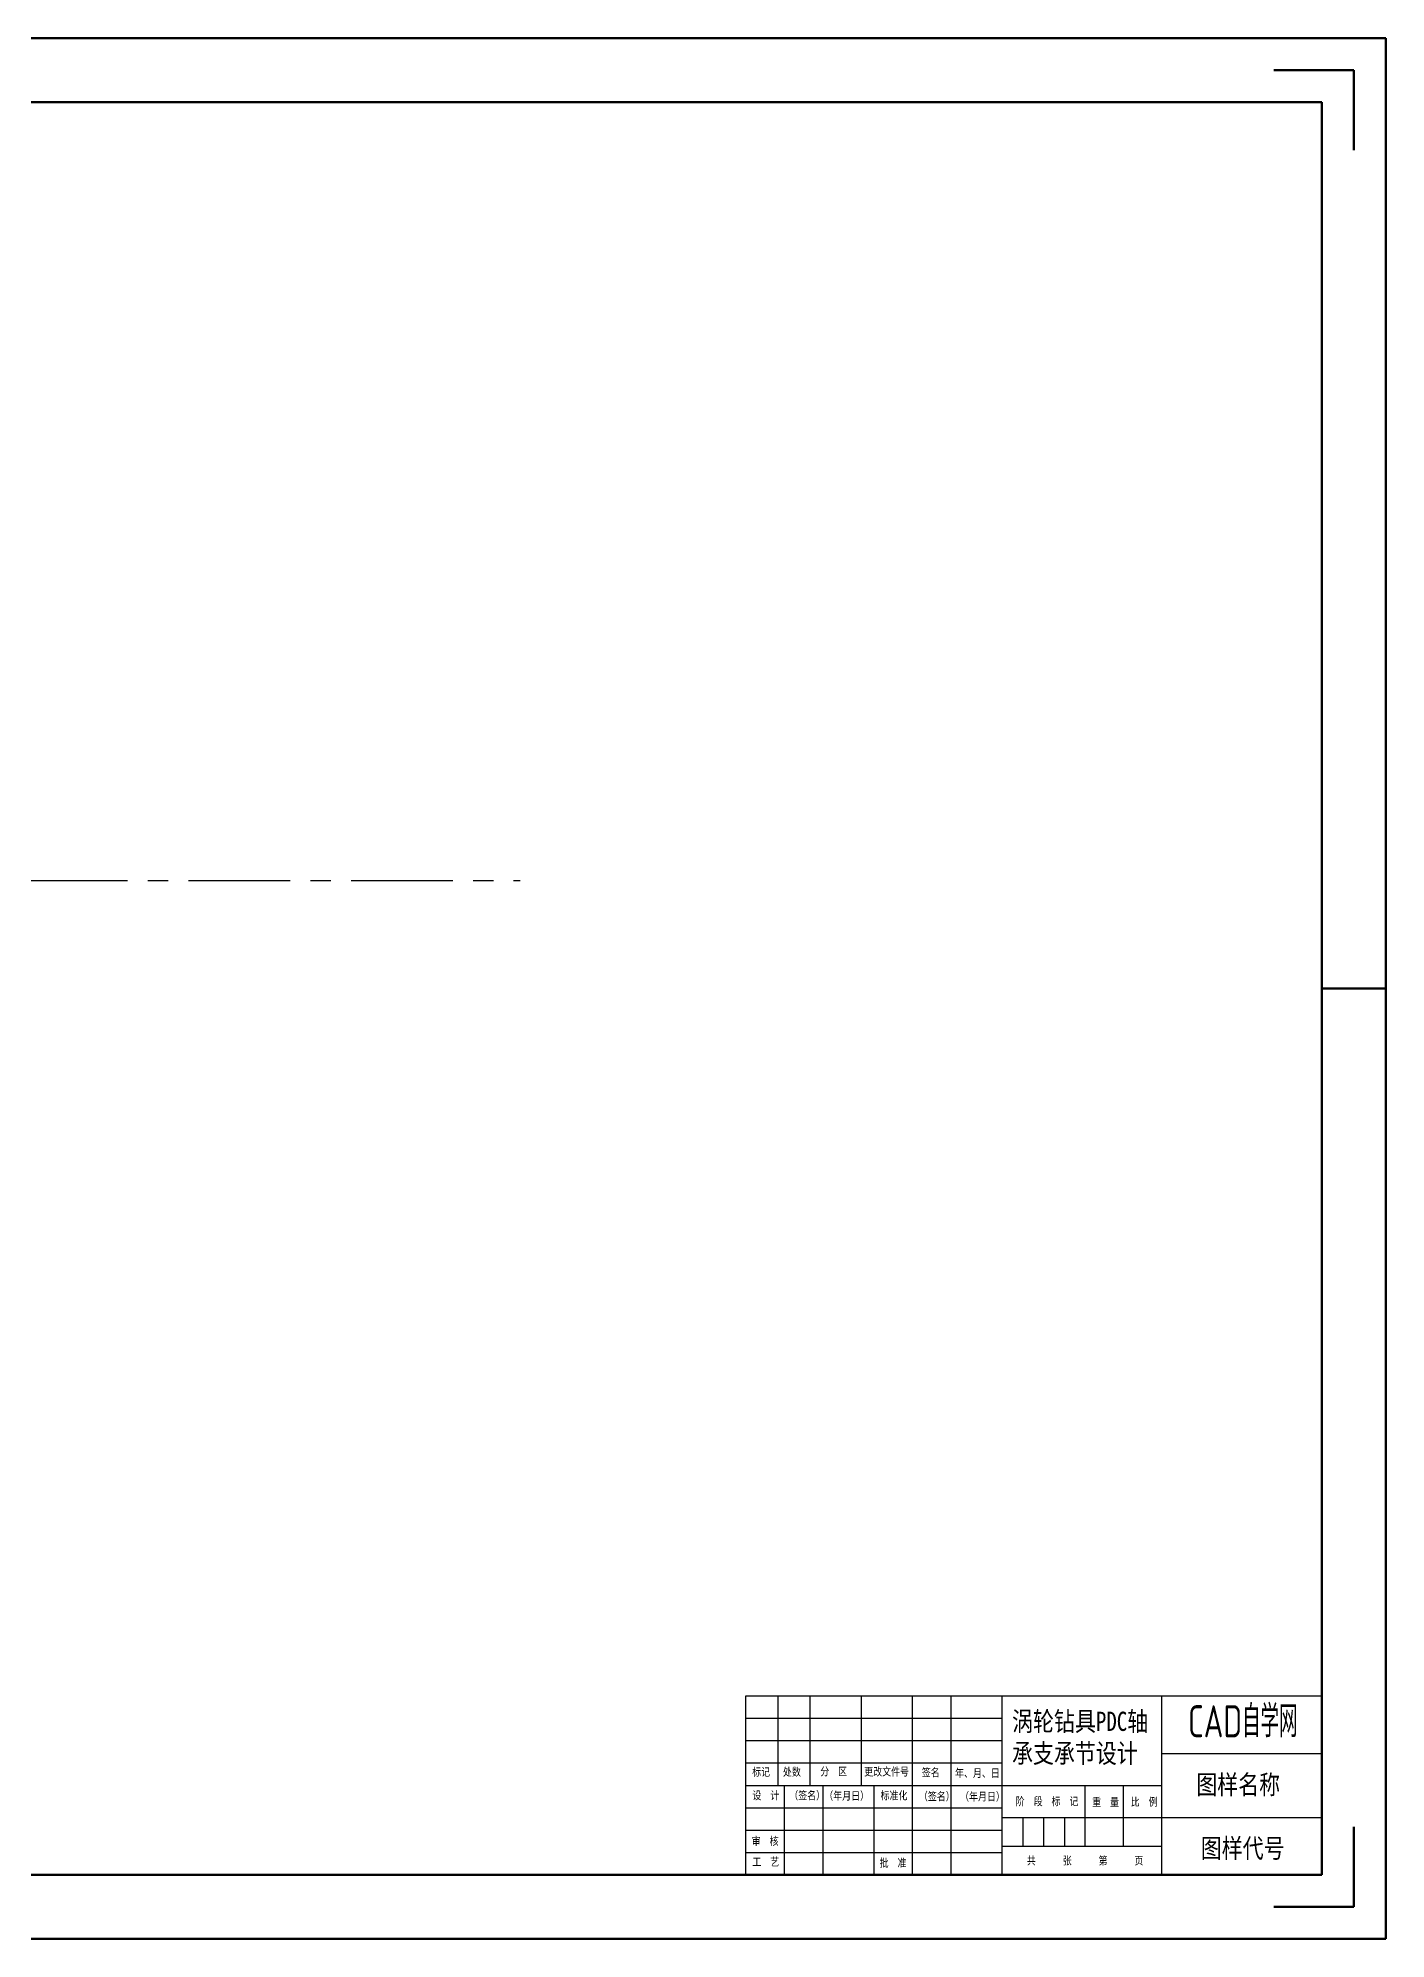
# Model space of a CAD drawing. Header units: millimetres. Extents: x 436 to 5898, y 1945 to 3729.
# Drawn here: x 5477 to 5898, y 2782 to 3376 of the extents above; entities that cross this region are included whole.
import ezdxf

# ---------------------------------------------------------------- set-up
doc = ezdxf.new("R2010")
doc.units = ezdxf.units.MM
doc.linetypes.add('CENTER', pattern=[50.8, 31.75, -6.35, 6.35, -6.35])
doc.layers.add('中心线层', color=1, linetype='CENTER', lineweight=25)
doc.layers.add('总内框线', color=7, linetype='Continuous', lineweight=50)
doc.styles.add('陈杰（2）', font='gbenor.shx', dxfattribs={"width": 0.8, "bigfont": 'gbcbig.shx'})

msp = doc.modelspace()

# ---------------------------------------------------------------- linework, layer by layer
for p, q in [((5698.17032, 2857.89129), (5878.17032, 2857.89129)), ((5698.17032, 2801.89129), (5698.17032, 2857.89129)), ((5708.17032, 2857.89129), (5708.17032, 2829.89129)), ((5718.17032, 2857.89129), (5718.17032, 2829.89129)), ((5734.17032, 2857.89129), (5734.17032, 2829.89129)), ((5750.17032, 2857.89129), (5750.17032, 2829.89129)), ((5762.17032, 2857.89129), (5762.17032, 2801.89129)), ((5778.17032, 2857.89129), (5778.17032, 2801.89129)), ((5828.17032, 2801.89129), (5828.17032, 2857.89129)), ((5878.17032, 2857.89129), (5878.17032, 2801.89129)), ((5698.17032, 2850.89129), (5778.17032, 2850.89129)), ((5698.17032, 2843.89129), (5778.17032, 2843.89129)), ((5828.17032, 2839.89129), (5878.17032, 2839.89129)), ((5698.17032, 2836.89129), (5778.17032, 2836.89129)), ((5698.17032, 2829.89129), (5828.17032, 2829.89129)), ((5710.17032, 2829.89129), (5710.17032, 2801.89129)), ((5722.17032, 2829.89129), (5722.17032, 2801.89129)), ((5738.17032, 2829.89129), (5738.17032, 2801.89129)), ((5750.17032, 2829.89129), (5750.17032, 2801.89129)), ((5804.17032, 2810.89129), (5804.17032, 2829.89129)), ((5816.17032, 2810.89129), (5816.17032, 2829.89129)), ((5698.17032, 2822.89129), (5778.17032, 2822.89129)), ((5698.17032, 2815.89129), (5778.17032, 2815.89129)), ((5778.17032, 2819.89129), (5828.17032, 2819.89129)), ((5784.67032, 2819.89129), (5784.67032, 2810.89129)), ((5791.17032, 2819.89129), (5791.17032, 2810.89129)), ((5797.67032, 2819.89129), (5797.67032, 2810.89129)), ((5828.17032, 2819.89129), (5878.17032, 2819.89129)), ((5778.17032, 2810.89129), (5828.17032, 2810.89129)), ((5698.17032, 2808.89129), (5778.17032, 2808.89129)), ((5878.17032, 2801.89129), (5698.17032, 2801.89129))]:
    msp.add_line(p, q)
at = {"layer": '中心线层'}
msp.add_line((4609.60799, 3112.59723), (5627.66938, 3112.59723), dxfattribs=at)
at = {"layer": '总内框线'}
for p, q in [((5898.17032, 3375.89129), (3690.93774, 3375.89129)), ((5898.17032, 2781.89129), (5898.17032, 3375.89129)), ((5888.17032, 3365.89129), (5863.17032, 3365.89129)), ((5888.17032, 3365.89129), (5888.17032, 3340.89129)), ((5878.17032, 3355.89129), (3690.93774, 3355.89129)), ((5878.17032, 2801.89129), (5878.17032, 3355.89129)), ((5878.17032, 3078.89129), (5898.17032, 3078.89129)), ((5888.17032, 2791.89129), (5888.17032, 2816.89129)), ((3690.93774, 2801.89129), (5878.17032, 2801.89129)), ((5888.17032, 2791.89129), (5863.17032, 2791.89129)), ((3690.93774, 2781.89129), (5898.17032, 2781.89129))]:
    msp.add_line(p, q, dxfattribs=at)

# ---------------------------------------------------------------- texts
at = {"width": 93.0192856, "attachment_point": 1, "style": '陈杰（2）'}
for s, insert, char_height in [('{\\fSimSun|b0|i0|c134|p2;涡轮钻具PDC轴\\P承支承节设计}', (5781.33202, 2852.91191), 6), ('{\\fSimSun|b0|i0|c134|p2;标记}', (5700.12514, 2835.33182), 2.5), ('{\\fSimSun|b0|i0|c134|p2;处数}', (5709.74628, 2835.34671), 2.5), ('{\\fSimSun|b0|i0|c134|p2;分\u3000区}', (5721.40723, 2835.47088), 2.5), ('{\\fSimSun|b0|i0|c134|p2;更改文件号}', (5735.142, 2835.41625), 2.5), ('{\\fSimSun|b0|i0|c134|p2;签名}', (5753.12639, 2835.15799), 2.5), ('{\\fSimSun|b0|i0|c134|p2;年、月、日}', (5763.52096, 2834.9643), 2.5), ('{\\fSimSun|b0|i0|c134|p2;图样名称}', (5838.90071, 2833.1267), 6), ('{\\fSimSun|b0|i0|c134|p2;设\u3000计}', (5700.18464, 2827.99136), 2.5), ('{\\fSimSun|b0|i0|c134|p2;（签名）}', (5711.7266, 2827.99136), 2.5), ('{\\fSimSun|b0|i0|c134|p2;\u3000（年月日）}', (5719.85187, 2827.87713), 2.5), ('{\\fSimSun|b0|i0|c134|p2;标准化}', (5740.25855, 2827.97646), 2.5), ('{\\fSimSun|b0|i0|c134|p2;（签名）}', (5752.22547, 2827.72814), 2.5), ('{\\fSimSun|b0|i0|c134|p2;（年月日）}', (5765.09332, 2827.62881), 2.5), ('{\\fSimSun|b0|i0|c134|p2;阶\u3000段\u3000标\u3000记}', (5782.47426, 2826.14383), 2.5), ('{\\fSimSun|b0|i0|c134|p2;重\u3000量}', (5806.35712, 2825.91537), 2.5), ('{\\fSimSun|b0|i0|c134|p2;比\u3000例}', (5818.40904, 2825.9849), 2.5), ('{\\fSimSun|b0|i0|c134|p2;审\u3000核}', (5699.98065, 2813.72267), 2.5), ('{\\fSimSun|b0|i0|c134|p2;图样代号}', (5840.30308, 2813.25085), 6), ('{\\fSimSun|b0|i0|c134|p2;工\u3000艺}', (5700.18464, 2807.23644), 2.5), ('{\\fSimSun|b0|i0|c134|p2;批\u3000准}', (5739.95257, 2806.91859), 2.5), ('{\\fSimSun|b0|i0|c134|p2;共\u3000\u3000\u3000张\u3000\u3000\u3000第\u3000\u3000\u3000页}', (5785.96745, 2807.61886), 2.5)]:
    msp.add_mtext(s, dxfattribs=dict(at, insert=insert, char_height=char_height))
at = {"layer": '总内框线', "insert": (5836.3326, 2854.92244), "char_height": 10, "attachment_point": 1, "style": '陈杰（2）'}
msp.add_mtext_dynamic_manual_height_columns('CAD自学网', width=39.5489791, gutter_width=99.96479, heights=[0], dxfattribs=at)

doc.saveas('drawing.dxf')
